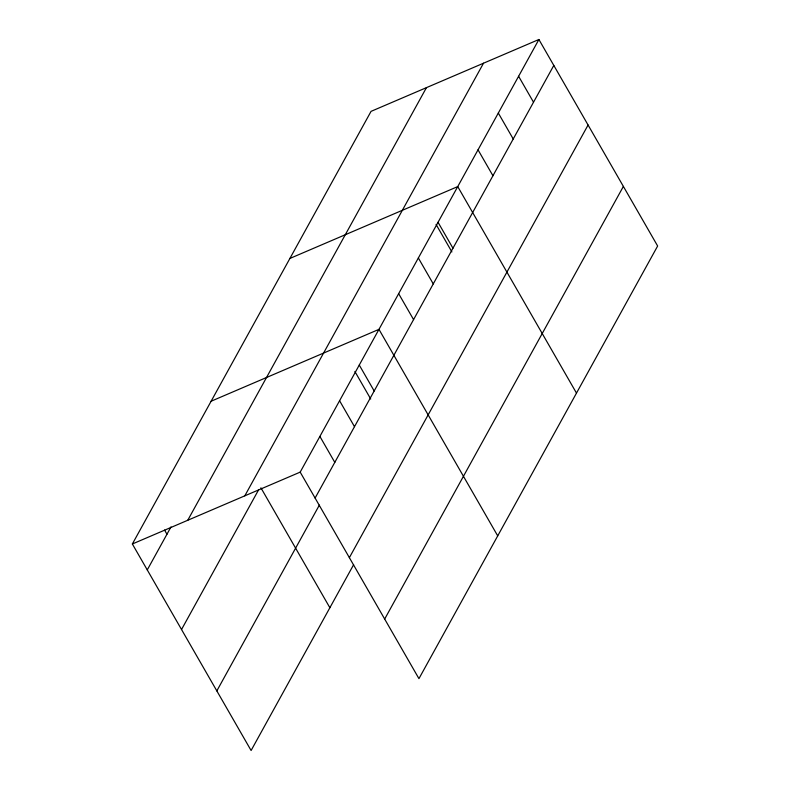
<?xml version="1.0" encoding="UTF-8"?>
<svg xmlns="http://www.w3.org/2000/svg" width="790" height="790" viewBox="0 0 790 790"><rect width="100%" height="100%" fill="white"/><g stroke="black" fill="none" stroke-linecap="round" stroke-linejoin="round"><path stroke-width="1.19" d="M353.624 564.692L251.102 750.5L132.355 543.984L371.053 111.36L538.899 39.5L657.645 246.016L418.947 678.64L300.19 472.124L538.899 39.5M147.266 569.916L171.015 526.881M187.744 520.274L426.442 87.651M244.801 495.834L483.51 63.21M181.532 629.512L258.567 489.889M315.101 498.056L553.81 65.432M216.835 690.904L319.358 505.106M349.368 557.651L588.076 125.027M384.681 619.044L623.379 186.42M289.9 258.449L457.736 186.588L576.493 393.104M211.128 401.221L378.963 329.361L497.72 535.877M132.355 543.984L300.19 472.124M518.605 76.275L533.517 102.206M498.312 113.049L513.224 138.981M478.029 149.823L492.94 175.755M438.045 222.286L452.956 248.218M436.06 224.409L451.89 251.931M418.354 257.975L433.266 283.906M398.654 293.663L413.565 319.594M359.272 365.049L374.184 390.981M354.898 371.498L370.727 399.019M339.582 400.737L354.493 426.669M319.891 436.435L334.802 462.367M260.907 487.805L329.874 607.737M164.567 530.08L166.957 534.228"/></g></svg>
